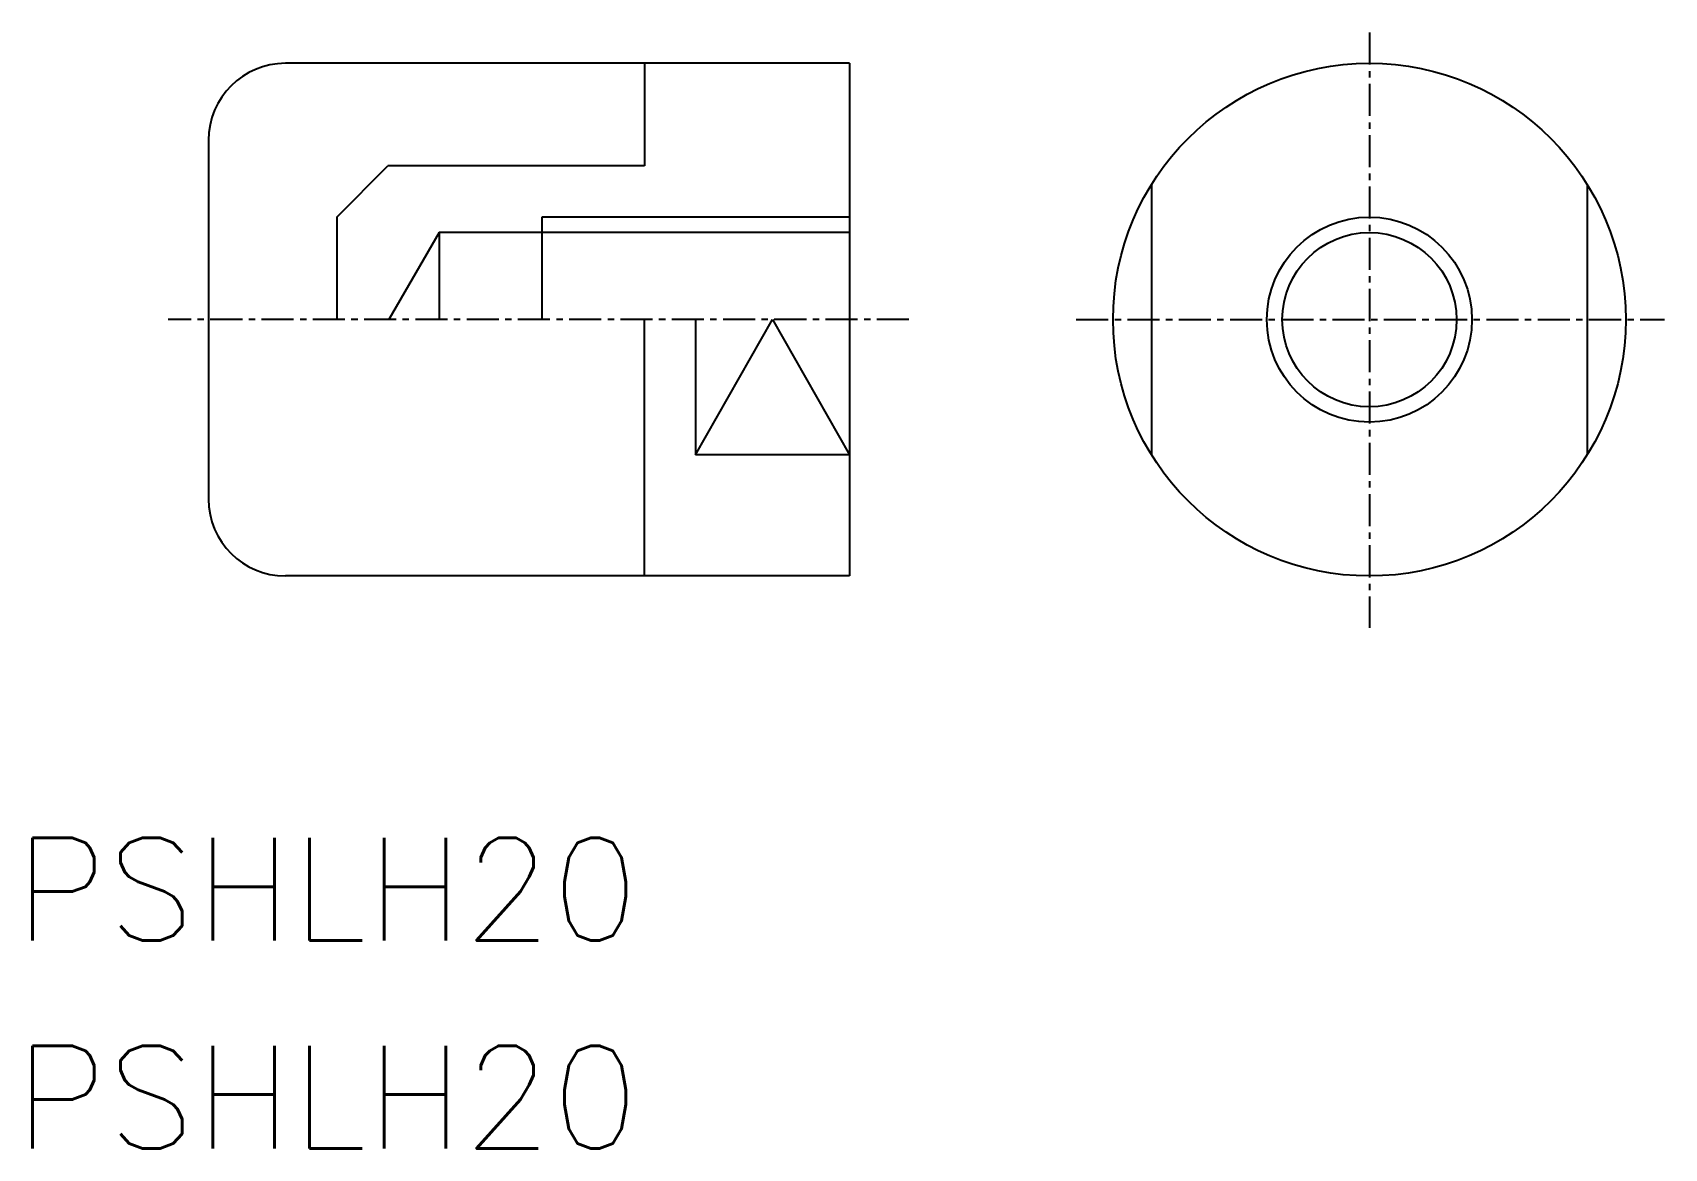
# Model space of a CAD drawing. Extents: x -46.3 to 17.3, y -28.2 to 15.3.
import ezdxf

# ---------------------------------------------------------------- set-up
doc = ezdxf.new("R2010")
doc.units = 0
doc.linetypes.add('CENTER', pattern=[2, 1.25, -0.25, 0.25, -0.25])
doc.layers.get('0').update_dxf_attribs({"linetype": 'CONTINUOUS'})
doc.layers.add('CENTER', color=1, linetype='CENTER')
doc.styles.get("Standard").update_dxf_attribs({"font": 'txt.shx', "bigfont": 'bigfont.shx'})

msp = doc.modelspace()

# ---------------------------------------------------------------- linework, layer by layer
at = {"linetype": 'CONTINUOUS'}
for p, q in [((-14.442, 14.122), (-36.442, 14.122)), ((-22.442, 14.122), (-22.442, 10.122)), ((-14.442, 14.122), (-14.442, -5.878)), ((-39.442, 11.122), (-39.442, -2.878)), ((-34.442, 8.122), (-32.442, 10.122)), ((-22.442, 10.122), (-32.442, 10.122)), ((-2.661, 9.39), (-2.661, -1.146)), ((14.339, 9.39), (14.339, -1.146)), ((-34.442, 8.122), (-34.442, 4.122)), ((-26.442, 8.122), (-26.442, 4.122)), ((-30.442, 7.522), (-32.405, 4.122)), ((-30.442, 7.522), (-30.442, 4.122)), ((-14.442, 7.522), (-30.442, 7.522)), ((-22.442, -5.878), (-22.442, 4.122)), ((-20.442, 4.122), (-20.442, -1.146)), ((-14.442, -1.146), (-20.442, -1.146)), ((-14.442, -5.878), (-36.442, -5.878))]:
    msp.add_line(p, q, dxfattribs=at)
at = {"color": 3, "linetype": 'CONTINUOUS'}
for p, q in [((-14.442, 8.122), (-26.442, 8.122)), ((-20.442, -1.146), (-17.442, 4.122)), ((-17.442, 4.122), (-14.442, -1.146))]:
    msp.add_line(p, q, dxfattribs=at)
at = {"linetype": 'CONTINUOUS'}
for radius in [10, 3.4]:
    msp.add_circle((5.839, 4.122), radius, dxfattribs=at)
at = {"color": 3, "linetype": 'CONTINUOUS'}
msp.add_circle((5.839, 4.122), 4, dxfattribs=at)
at = {"linetype": 'CONTINUOUS'}
for centre, start, end in [((-36.442, 11.122), 90, 180), ((-36.442, -2.878), 180, 270)]:
    msp.add_arc(centre, 3, start, end, dxfattribs=at)
at = {"layer": 'CENTER', "color": 1, "linetype": 'CENTER'}
for p, q in [((5.839, 15.319), (5.839, -7.897)), ((-12.123, 4.122), (-41.011, 4.122)), ((-5.597, 4.122), (17.344, 4.122))]:
    msp.add_line(p, q, dxfattribs=at)

# ---------------------------------------------------------------- texts
for p in [(-46.989, -20.096), (-46.989, -28.206)]:
    msp.add_text('PSHLH20', height=4).set_placement(p)

doc.saveas('drawing.dxf')
